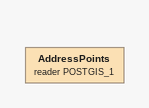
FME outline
AddressPoints (reader POSTGIS_1)
